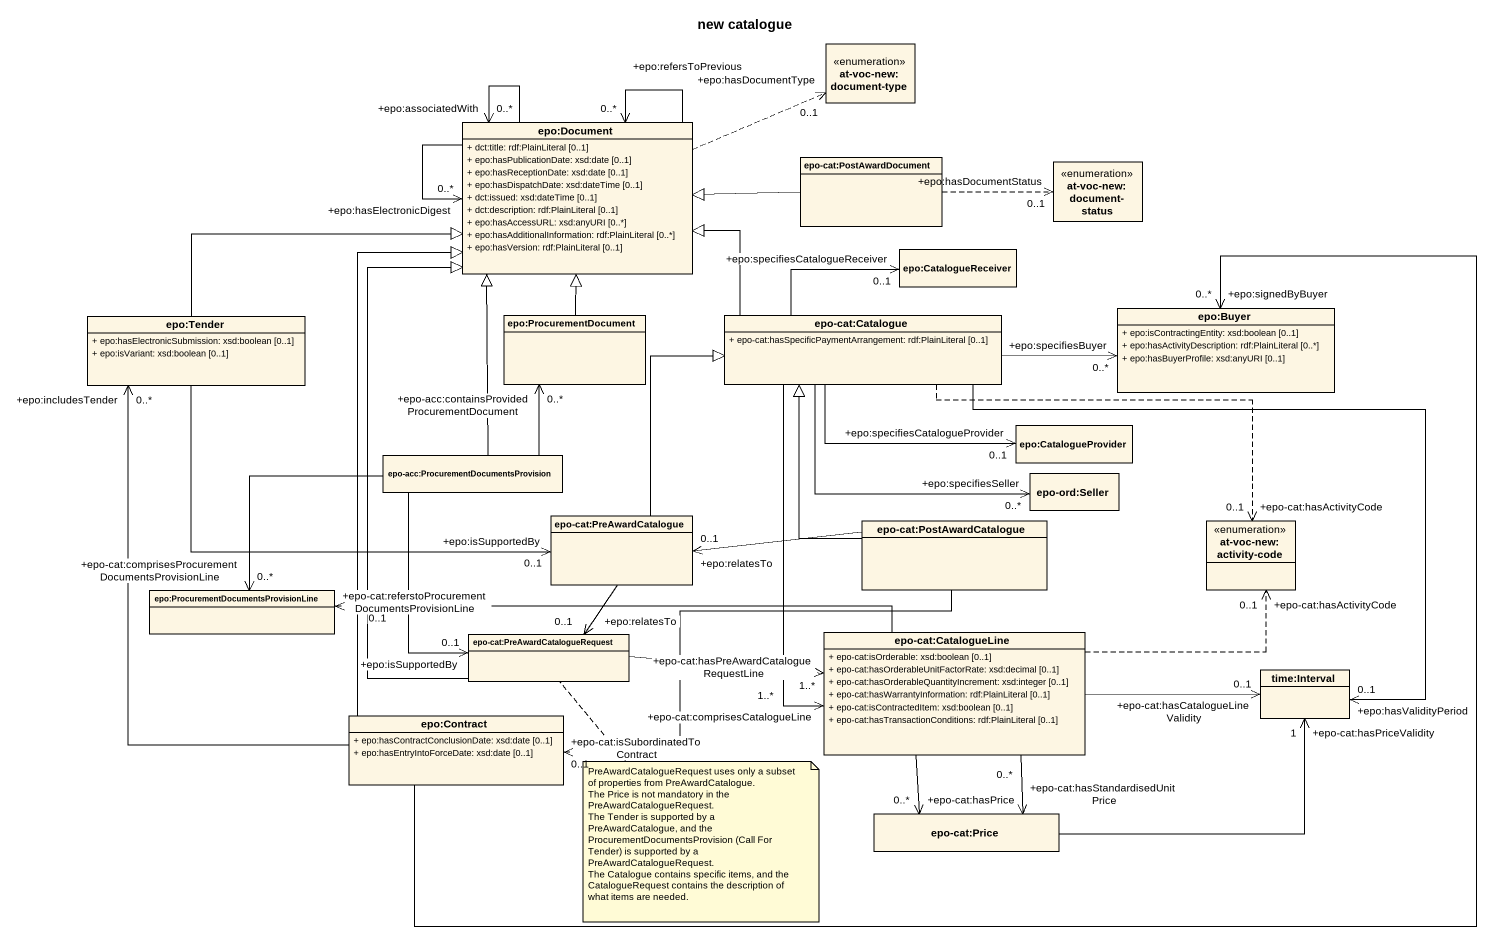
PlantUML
@startuml
title new catalogue
hide circle
hide empty members
skinparam classAttributeIconSize 0
enum "at-voc-new:document-type" as at_voc_new_document_type
class "epo:Document" as epo_Document {
  + dct:title: rdf:PlainLiteral [0..1]
  + epo:hasPublicationDate: xsd:date [0..1]
  + epo:hasReceptionDate: xsd:date [0..1]
  + epo:hasDispatchDate: xsd:dateTime [0..1]
  + dct:issued: xsd:dateTime [0..1]
  + dct:description: rdf:PlainLiteral [0..1]
  + epo:hasAccessURL: xsd:anyURI [0..*]
  + epo:hasAdditionalInformation: rdf:PlainLiteral [0..*]
  + epo:hasVersion: rdf:PlainLiteral [0..1]
}
class "epo-cat:PostAwardDocument" as epo_cat_PostAwardDocument
enum "at-voc-new:document-status" as at_voc_new_document_status
class "epo:CatalogueReceiver" as epo_CatalogueReceiver
class "epo:Tender" as epo_Tender {
  + epo:hasElectronicSubmission: xsd:boolean [0..1]
  + epo:isVariant: xsd:boolean [0..1]
}
class "epo:ProcurementDocument" as epo_ProcurementDocument
class "epo-cat:Catalogue" as epo_cat_Catalogue {
  + epo-cat:hasSpecificPaymentArrangement: rdf:PlainLiteral [0..1]
}
class "epo:Buyer" as epo_Buyer {
  + epo:isContractingEntity: xsd:boolean [0..1]
  + epo:hasActivityDescription: rdf:PlainLiteral [0..*]
  + epo:hasBuyerProfile: xsd:anyURI [0..1]
}
class "epo:CatalogueProvider" as epo_CatalogueProvider
class "epo-acc:ProcurementDocumentsProvision" as epo_acc_ProcurementDocuments
class "epo-ord:Seller" as epo_ord_Seller
class "epo-cat:PreAwardCatalogue" as epo_cat_PreAwardCatalogue
class "epo-cat:PostAwardCatalogue" as epo_cat_PostAwardCatalogue
enum "at-voc-new:activity-code" as at_voc_new_activity_code
class "epo:ProcurementDocumentsProvisionLine" as epo_ProcurementDocumentsProv
class "epo-cat:PreAwardCatalogueRequest" as epo_cat_PreAwardCatalogueReq
class "epo-cat:CatalogueLine" as epo_cat_CatalogueLine {
  + epo-cat:isOrderable: xsd:boolean [0..1]
  + epo-cat:hasOrderableUnitFactorRate: xsd:decimal [0..1]
  + epo-cat:hasOrderableQuantityIncrement: xsd:integer [0..1]
  + epo-cat:hasWarrantyInformation: rdf:PlainLiteral [0..1]
  + epo-cat:isContractedItem: xsd:boolean [0..1]
  + epo-cat:hasTransactionConditions: rdf:PlainLiteral [0..1]
}
class "time:Interval" as time_Interval
class "epo:Contract" as epo_Contract {
  + epo:hasContractConclusionDate: xsd:date [0..1]
  + epo:hasEntryIntoForceDate: xsd:date [0..1]
}
class "epo-cat:Price" as epo_cat_Price
epo_Document .right.> "+epo:hasDocumentType\n0..1" at_voc_new_document_type
epo_Document --> "+epo:refersToPrevious\n0..*" epo_Document
epo_Document --> "+epo:associatedWith\n0..*" epo_Document
epo_Document --> "+epo:hasElectronicDigest\n0..*" epo_Document
epo_cat_PostAwardDocument -left-|> epo_Document
epo_cat_PostAwardDocument .right.> "+epo:hasDocumentStatus\n0..1" at_voc_new_document_status
epo_Tender -right-|> epo_Document
epo_Tender -right-> "+epo:isSupportedBy\n0..1" epo_cat_PreAwardCatalogue
epo_ProcurementDocument -up-|> epo_Document
epo_cat_Catalogue -left-|> epo_Document
epo_cat_Catalogue -up-> "+epo:specifiesCatalogueReceiver\n0..1" epo_CatalogueReceiver
epo_cat_Catalogue -right-> "+epo:specifiesBuyer\n0..*" epo_Buyer
epo_cat_Catalogue -right-> "+epo:specifiesCatalogueProvider\n0..1" epo_CatalogueProvider
epo_cat_Catalogue --> "+epo:specifiesSeller\n0..*" epo_ord_Seller
epo_cat_Catalogue .right.> "+epo-cat:hasActivityCode\n0..1" at_voc_new_activity_code
epo_cat_Catalogue --> "+epo-cat:comprisesCatalogueLine\n1..*" epo_cat_CatalogueLine
epo_cat_Catalogue --> "+epo:hasValidityPeriod\n0..1" time_Interval
epo_acc_ProcurementDocuments -up-|> epo_Document
epo_acc_ProcurementDocuments -up-> "+epo-acc:containsProvidedProcurementDocument\n0..*" epo_ProcurementDocument
epo_acc_ProcurementDocuments -left-> "+epo-cat:comprisesProcurementDocumentsProvisionLine\n0..*" epo_ProcurementDocumentsProv
epo_acc_ProcurementDocuments --> "+epo:isSupportedBy\n0..1" epo_cat_PreAwardCatalogueReq
epo_cat_PreAwardCatalogue -up-|> epo_cat_Catalogue
epo_cat_PreAwardCatalogue --> "+epo:relatesTo\n0..1" epo_cat_PreAwardCatalogueReq
epo_cat_PostAwardCatalogue -up-|> epo_cat_Catalogue
epo_cat_PostAwardCatalogue -left-> "+epo:relatesTo\n0..1" epo_cat_PreAwardCatalogue
epo_cat_PostAwardCatalogue -left-> "+epo-cat:isSubordinatedToContract\n0..1" epo_Contract
epo_cat_PreAwardCatalogueReq -up-|> epo_Document
epo_cat_PreAwardCatalogueReq -right-> "+epo-cat:hasPreAwardCatalogueRequestLine\n1..*" epo_cat_CatalogueLine
epo_cat_CatalogueLine .right.> "+epo-cat:hasActivityCode\n0..1" at_voc_new_activity_code
epo_cat_CatalogueLine -left-> "+epo-cat:referstoProcurementDocumentsProvisionLine\n0..1" epo_ProcurementDocumentsProv
epo_cat_CatalogueLine -right-> "+epo-cat:hasCatalogueLineValidity\n0..1" time_Interval
epo_cat_CatalogueLine --> "+epo-cat:hasPrice\n0..*" epo_cat_Price
epo_cat_CatalogueLine --> "+epo-cat:hasStandardisedUnitPrice\n0..*" epo_cat_Price
epo_Contract -up-|> epo_Document
epo_Contract -up-> "+epo:includesTender\n0..*" epo_Tender
epo_Contract -right-> "+epo:signedByBuyer\n0..*" epo_Buyer
epo_cat_Price -right-> "+epo-cat:hasPriceValidity\n1" time_Interval
note bottom of epo_cat_PreAwardCatalogueReq
  PreAwardCatalogueRequest uses only a subset of properties from PreAwardCatalogue.
  The Price is not mandatory in the PreAwardCatalogueRequest.
  The Tender is supported by a PreAwardCatalogue, and the ProcurementDocumentsProvision (Call For Tender) is supported by a PreAwardCatalogueRequest.
  The Catalogue contains specific items, and the CatalogueRequest contains the description of what items are needed.
end note
@enduml
